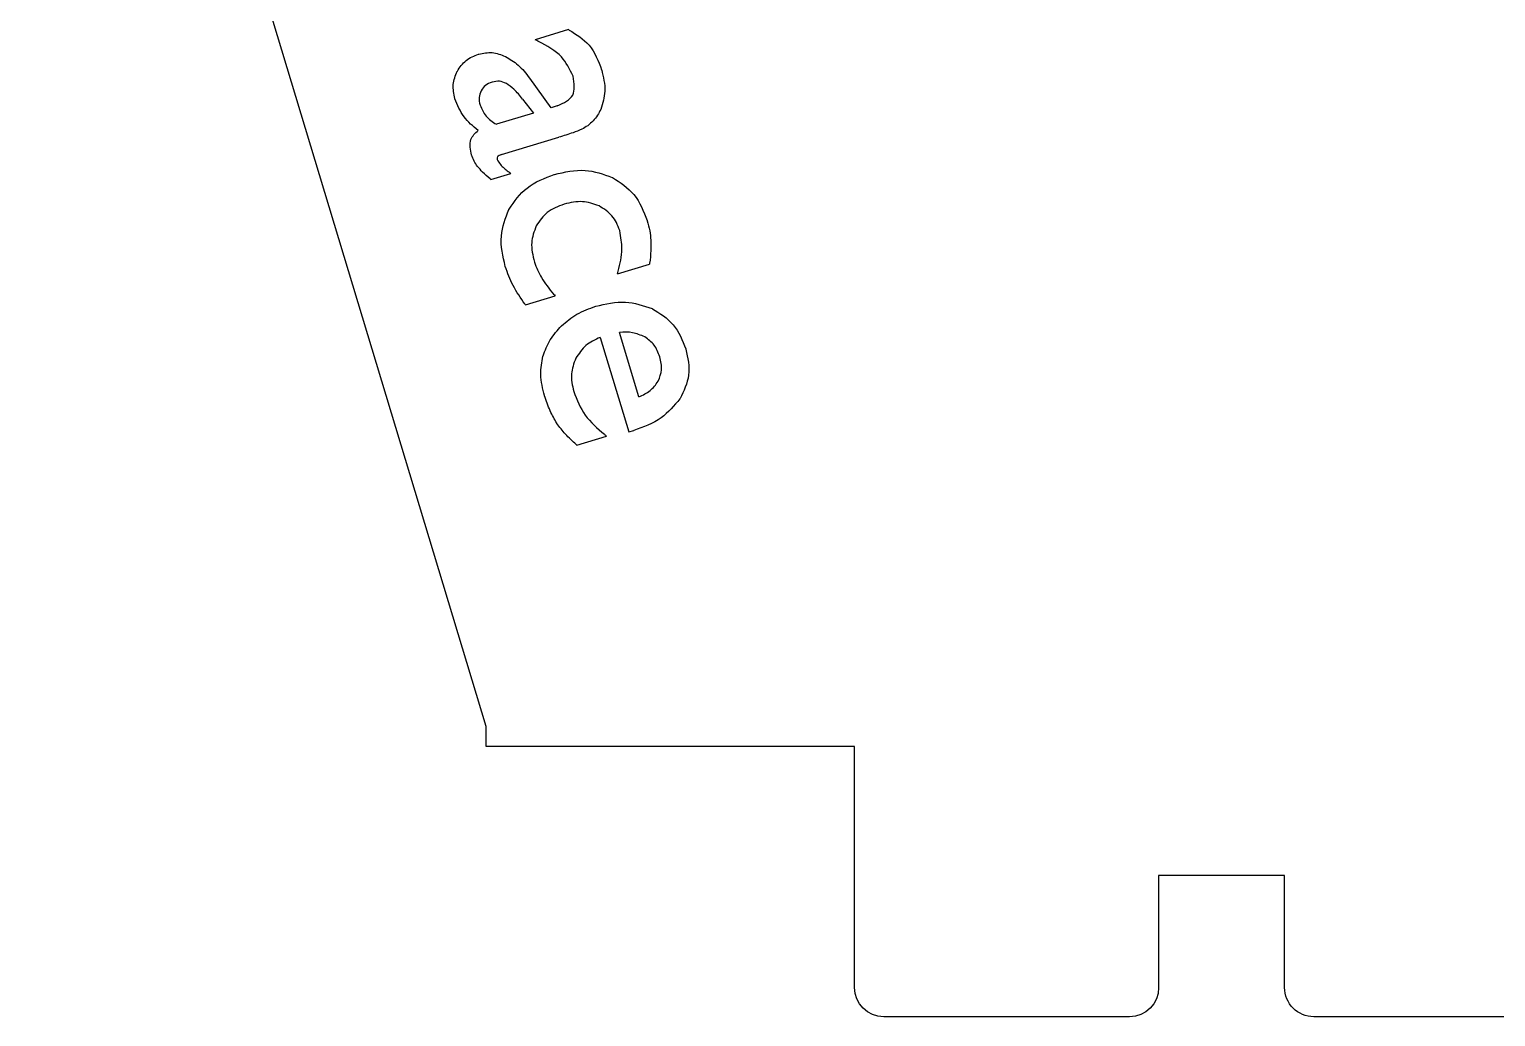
# Model space of a CAD drawing. Header units: millimetres. Extents: x 1 to 192, y -419 to -34.
# Drawn here: x 1.04 to 48.78, y -281.07 to -248.9 of the extents above; entities that cross this region are included whole.
import ezdxf

# ---------------------------------------------------------------- set-up
doc = ezdxf.new("R2010")
doc.units = ezdxf.units.MM
doc.layers.add('INSETS D 0.1', color=3, linetype='CONTINUOUS')
doc.layers.add('PERIMETER D 4.0', color=5, linetype='CONTINUOUS')

msp = doc.modelspace()

# ---------------------------------------------------------------- linework, layer by layer
at = {"layer": 'INSETS D 0.1'}
for p, q in [((18.59341124023515, -248.91578655460776), (17.506682565108292, -249.2438338531009)), ((18.022565908482257, -251.46124644769708), (17.325833372007523, -250.49331987427212)), ((17.09664778232785, -251.177665502688), (17.45123122509891, -251.63371341549603)), ((18.218701887321295, -251.4020395090489), (18.022565908482257, -251.46124644769708)), ((17.45123122509891, -251.63371341549603), (16.241080108107674, -251.99901785052518)), ((16.41065423365803, -252.98384705684188), (18.274863807831277, -252.42110384123487)), ((16.05836566324221, -253.7927659084665), (16.707324051230867, -253.59686692200683)), ((20.187522077069566, -256.8710492120929), (21.22823565157479, -256.55689234438915)), ((17.18944295687172, -257.88015542102437), (18.154609151524834, -257.58880379849006)), ((19.62397800427339, -258.94200639324856), (20.55372694549331, -262.0220038196378)), ((20.879611373106993, -260.87634559525947), (20.247105630067594, -258.78103150091766)), ((20.55372694549331, -262.0220038196378), (20.712445404264386, -261.97409198772175)), ((18.86363657717012, -262.44891543709036), (19.826202520276933, -262.1583487441477))]:
    msp.add_line(p, q, dxfattribs=at)
for points, knots in [([(18.59341124023514, -248.91578655460785), (18.599782569474645, -248.9196910998151), (18.60615389871416, -248.92359564502243), (18.61252522795368, -248.92750019022972), (18.84513570519696, -249.07005099712524), (19.08256366289886, -249.21448906511884), (19.257637695637634, -249.41912034861923), (19.45336544107557, -249.6478922523621), (19.56145631589098, -249.9405480114275), (19.668580192560206, -250.22740247533508), (19.668917713793398, -250.22830628385486), (19.669255235026583, -250.22921009237464), (19.669592756259785, -250.23011390089442)], [-0.0021789459155458915, -0.0021789459155458915, -0.0021789459155458915, -0.0021789459155458915, 0, 0, 0, 0.07955100580250454, 0.07955100580250454, 0.07955100580250454, 0.16848674783957018, 0.16848674783957018, 0.16848674783957018, 0.16876696269231647, 0.16876696269231647, 0.16876696269231647, 0.16876696269231647]), ([(15.666957486711766, -249.7105053904998), (15.668421867008579, -249.71021532508348), (15.669886247305907, -249.70992525966716), (15.67135062760322, -249.7096351942508), (15.810927151533846, -249.6819877842167), (15.954842597212007, -249.65277548420318), (16.100564492439613, -249.66477490678295), (16.25152725562852, -249.6772058869488), (16.393241390420062, -249.73294417868573), (16.530805045372443, -249.7862786216495), (16.532123958272177, -249.786789973902), (16.533442871171903, -249.7873013261545), (16.53476178407206, -249.78781267840716)], [-0.0004382623042519301, -0.0004382623042519301, -0.0004382623042519301, -0.0004382623042519301, 0, 0, 0, 0.04177270693101892, 0.04177270693101892, 0.04177270693101892, 0.08504776353343509, 0.08504776353343509, 0.08504776353343509, 0.08546266985740755, 0.08546266985740755, 0.08546266985740755, 0.08546266985740755]), ([(18.74104275034839, -250.43330013866805), (18.627832931314593, -250.20392329782382), (18.515472902239758, -249.97937391557159), (18.357121730227107, -249.80614801485555), (18.163636822559404, -249.59448808850524), (17.891443882923326, -249.44850594459814), (17.613760776993143, -249.3007936371683), (17.578068039698188, -249.2818070424792), (17.54237530240324, -249.26282044779003), (17.506682565108292, -249.24383385310085)], [0.0007559114378974385, 0.0007559114378974385, 0.0007559114378974385, 0.0007559114378974385, 0.07570834752232365, 0.07570834752232365, 0.07570834752232365, 0.16729065153019493, 0.16729065153019493, 0.16729065153019493, 0.17906242679491413, 0.17906242679491413, 0.17906242679491413, 0.17906242679491413]), ([(14.96807631102141, -250.26998462118573), (14.969034523187815, -250.26855813740198), (14.969992735354268, -250.26713165361815), (14.970950947520716, -250.26570516983435), (15.052797435652982, -250.1438608725373), (15.13669436852627, -250.01752758129723), (15.253449823382157, -249.9227056599832), (15.374400820298998, -249.8244763658858), (15.521107671302637, -249.7677831316513), (15.662788921252506, -249.71214245814093), (15.66417844307239, -249.71159676892697), (15.665567964892276, -249.711051079713), (15.666957486712448, -249.71050539049898)], [-0.0005029197877255709, -0.0005029197877255709, -0.0005029197877255709, -0.0005029197877255709, 0, 0, 0, 0.04295731141624677, 0.04295731141624677, 0.04295731141624677, 0.08745826982607466, 0.08745826982607466, 0.08745826982607466, 0.08789470762386804, 0.08789470762386804, 0.08789470762386804, 0.08789470762386804]), ([(16.534761784071122, -249.7878126784066), (16.535975650414926, -249.78853899849057), (16.537189516758858, -249.78926531857462), (16.538403383102786, -249.78999163865865), (16.67841838846841, -249.87376998128605), (16.821005515848604, -249.9587901815578), (16.94699131124422, -250.06735740408408), (17.09218567630255, -250.19247745346235), (17.20960163613672, -250.34393434177545), (17.32526039452845, -250.49258346140545), (17.325451387021204, -250.49282893236065), (17.325642379513972, -250.4930744033159), (17.325833372007523, -250.49331987427217)], [-0.00042068873271604887, -0.00042068873271604887, -0.00042068873271604887, -0.00042068873271604887, 0, 0, 0, 0.04852489358602251, 0.04852489358602251, 0.04852489358602251, 0.10444819106270883, 0.10444819106270883, 0.10444819106270883, 0.1045405397109181, 0.1045405397109181, 0.1045405397109181, 0.1045405397109181]), ([(14.892012043863605, -251.16303003577752), (14.891701074176865, -251.1615907790499), (14.891390104490124, -251.16015152232228), (14.891079134803384, -251.15871226559474), (14.858913674400808, -251.00984130725237), (14.824870638851234, -250.8562491844483), (14.839178599415435, -250.7009795577896), (14.852991314317261, -250.55108432455032), (14.910833664316119, -250.41083672723883), (14.966135344917436, -250.27476059118794), (14.966782333618788, -250.27316860118705), (14.96742932232014, -250.2715766111862), (14.968076311021504, -250.26998462118527)], [-0.00043071279370064967, -0.00043071279370064967, -0.00043071279370064967, -0.00043071279370064967, 0, 0, 0, 0.044551208370185905, 0.044551208370185905, 0.044551208370185905, 0.08756035261461097, 0.08756035261461097, 0.08756035261461097, 0.08806352774560731, 0.08806352774560731, 0.08806352774560731, 0.08806352774560731]), ([(16.103746712631757, -250.6254546657453), (16.021516397398617, -250.6570957263263), (15.944489798518633, -250.68803352277754), (15.887260360705671, -250.73427507629458), (15.833751387298081, -250.7775104836657), (15.789223116211106, -250.8408360789362), (15.743028402336034, -250.90878264878415)], [0.0003899238226845241, 0.0003899238226845241, 0.0003899238226845241, 0.0003899238226845241, 0.026180675285918935, 0.026180675285918935, 0.026180675285918935, 0.05029477961660148, 0.05029477961660148, 0.05029477961660148, 0.05029477961660148]), ([(16.566328051109757, -250.67022049407174), (16.488170133274828, -250.63671167995432), (16.414035740073704, -250.60629263335642), (16.343318369396126, -250.5990309333798), (16.270542750041862, -250.59155787961242), (16.18949647121187, -250.6073984283189), (16.103746712631754, -250.62545466574522)], [0.0005185748640577428, 0.0005185748640577428, 0.0005185748640577428, 0.0005185748640577428, 0.025444662215721968, 0.025444662215721968, 0.025444662215721968, 0.05109623024935047, 0.05109623024935047, 0.05109623024935047, 0.05109623024935047]), ([(18.218701887321284, -251.40203950904888), (18.438507922929237, -251.2998780676635), (18.646636429770826, -251.1970897645956), (18.726556681377506, -251.04805593226), (18.806016914986262, -250.89987993312434), (18.777328435875845, -250.67142259733234), (18.741042750348306, -250.43330013866805)], [0.0003178675940227521, 0.0003178675940227521, 0.0003178675940227521, 0.0003178675940227521, 0.06538373957060768, 0.06538373957060768, 0.06538373957060768, 0.13007509480633775, 0.13007509480633775, 0.13007509480633775, 0.13007509480633775]), ([(19.66959275625929, -250.23011390089496), (19.66982373593053, -250.23105061793203), (19.67005471560181, -250.23198733496935), (19.670285695273094, -250.2329240520066), (19.72540429649922, -250.45645252337835), (19.78236652993824, -250.68441297737064), (19.771973386115327, -250.91553800164078), (19.762781528986487, -251.11994854749577), (19.701309207961202, -251.31779692311525), (19.64160797615594, -251.51184204543245), (19.641206834181453, -251.51314586515528), (19.640805692206975, -251.5144496848781), (19.640404550232507, -251.5157535046009)], [-0.00028323321096134825, -0.00028323321096134825, -0.00028323321096134825, -0.00028323321096134825, 0, 0, 0, 0.06758784581612898, 0.06758784581612898, 0.06758784581612898, 0.12736358191420927, 0.12736358191420927, 0.12736358191420927, 0.1277652244947636, 0.1277652244947636, 0.1277652244947636, 0.1277652244947636]), ([(15.743028402336016, -250.90878264878415), (15.712993473576699, -250.98575086540512), (15.685740610939014, -251.05881865437854), (15.679834996375629, -251.1281879611929), (15.673475724844778, -251.20288607316834), (15.690862561378918, -251.28523829929807), (15.710571664516351, -251.37222553467888)], [0.0005518578125367541, 0.0005518578125367541, 0.0005518578125367541, 0.0005518578125367541, 0.024823811912838764, 0.024823811912838764, 0.024823811912838764, 0.050960286796424184, 0.050960286796424184, 0.050960286796424184, 0.050960286796424184]), ([(17.09664778232785, -251.177665502688), (17.004794997286112, -251.063609513083), (16.914440881722793, -250.95175634794987), (16.810758753482208, -250.8583081556868), (16.73612541066898, -250.79104149086442), (16.65208799092103, -250.73105453678443), (16.56632805110976, -250.67022049407174)], [0, 0, 0, 0, 0.043658043856969364, 0.043658043856969364, 0.043658043856969364, 0.07508434469612758, 0.07508434469612758, 0.07508434469612758, 0.07508434469612758]), ([(15.647574032083565, -252.19842139860748), (15.48192656345046, -252.0639159430051), (15.316622822102808, -251.9249660718668), (15.190140546430353, -251.7522326567935), (15.06027211665913, -251.57487486286294), (14.976462732307112, -251.36904663408336), (14.893687526847994, -251.1671173595334), (14.893129032519738, -251.16575491828158), (14.892570538191485, -251.16439247702976), (14.892012043863257, -251.163030035778)], [0.0057839329878460605, 0.0057839329878460605, 0.0057839329878460605, 0.0057839329878460605, 0.06848728313310633, 0.06848728313310633, 0.06848728313310633, 0.13286931280063174, 0.13286931280063174, 0.13286931280063174, 0.1333037061459727, 0.1333037061459727, 0.1333037061459727, 0.1333037061459727]), ([(15.710571664516262, -251.3722255346789), (15.76813884385344, -251.50387760620833), (15.824860906525997, -251.63090832862076), (15.906656975263227, -251.7299739592873), (15.992893065170314, -251.8344170305101), (16.114087364029363, -251.91644119021532), (16.241080108107674, -251.9990178505252)], [0.00046440089812602484, 0.00046440089812602484, 0.00046440089812602484, 0.00046440089812602484, 0.042652942577050504, 0.042652942577050504, 0.042652942577050504, 0.08713154563754837, 0.08713154563754837, 0.08713154563754837, 0.08713154563754837]), ([(19.640404550232923, -251.5157535046005), (19.639796737216205, -251.51697474335384), (19.639188924199498, -251.5181959821072), (19.63858111118279, -251.51941722086053), (19.608291960441008, -251.58027522105908), (19.577198904532466, -251.64304348686247), (19.5375852504353, -251.70267411816303), (19.493600581712403, -251.7688844596039), (19.441888669309265, -251.82704590555926), (19.391823121446613, -251.88359199465455), (19.391470527303362, -251.88399022898312), (19.391117933160096, -251.8843884633117), (19.390765339016966, -251.88478669764024)], [-0.00040740368038912414, -0.00040740368038912414, -0.00040740368038912414, -0.00040740368038912414, 0, 0, 0, 0.02030215074156973, 0.02030215074156973, 0.02030215074156973, 0.042844463362869886, 0.042844463362869886, 0.042844463362869886, 0.043003220986531594, 0.043003220986531594, 0.043003220986531594, 0.043003220986531594]), ([(19.390765339021517, -251.88478669764535), (19.390388069879997, -251.8851616393481), (19.390010800738086, -251.88553658105127), (19.389633531596196, -251.88591152275444), (19.33525774821956, -251.9399518524953), (19.279315111055645, -251.99579469204508), (19.214524798185238, -252.0439358545849), (19.15397561933739, -252.08892572624055), (19.089287003846454, -252.12452323499622), (19.026617475784974, -252.15917807872927), (19.025750174968298, -252.15965767663278), (19.024882874151636, -252.16013727453628), (19.024015573335724, -252.16061687243928)], [-0.0001586862747644782, -0.0001586862747644782, -0.0001586862747644782, -0.0001586862747644782, 0, 0, 0, 0.022871445187830394, 0.022871445187830394, 0.022871445187830394, 0.0442457396437995, 0.0442457396437995, 0.0442457396437995, 0.044541544377138864, 0.044541544377138864, 0.044541544377138864, 0.044541544377138864]), ([(15.436577534591642, -253.00111114544882), (15.436364542424709, -253.00015899740416), (15.43615155025778, -252.9992068493595), (15.435938558090847, -252.9982547013148), (15.398157889230571, -252.82936215235196), (15.354936204836013, -252.6520601326517), (15.413636471831119, -252.49330835260855), (15.457378537135206, -252.37501024111333), (15.551877505861103, -252.28424234848518), (15.64757403208359, -252.19842139860748)], [-0.0002690850413694665, -0.0002690850413694665, -0.0002690850413694665, -0.0002690850413694665, 0, 0, 0, 0.04773045408072951, 0.04773045408072951, 0.04773045408072951, 0.08329807150855685, 0.08329807150855685, 0.08329807150855685, 0.08329807150855685]), ([(19.02401557333568, -252.16061687244144), (19.02309754748164, -252.16099030705035), (19.022179521627393, -252.1613637416594), (19.021261495773146, -252.16173717626842), (18.928422271704882, -252.1995023210962), (18.835019240009025, -252.2375090405278), (18.739788427435915, -252.2722183571435), (18.5860410298644, -252.3282555467564), (18.429973303124562, -252.3748073064135), (18.274863807831277, -252.4211038412348)], [-0.0002971822700255836, -0.0002971822700255836, -0.0002971822700255836, -0.0002971822700255836, 0, 0, 0, 0.030053806467789632, 0.030053806467789632, 0.030053806467789632, 0.0785748093521622, 0.0785748093521622, 0.0785748093521622, 0.0785748093521622]), ([(15.627583937215936, -253.37185941677777), (15.627082824470676, -253.37115016687764), (15.626581711725233, -253.3704409169772), (15.626080598979788, -253.36973166707676), (15.58765272577154, -253.31534277855863), (15.547766188258727, -253.25917071435188), (15.515369777094307, -253.19644753871344), (15.482646651582069, -253.13309180654522), (15.459790328446378, -253.0673597413804), (15.437545441322406, -253.0038735213276), (15.4372228057459, -253.00295272936793), (15.436900170169395, -253.00203193740828), (15.436577534592972, -253.00111114544882)], [-0.0002591398834026385, -0.0002591398834026385, -0.0002591398834026385, -0.0002591398834026385, 0, 0, 0, 0.01987216384558064, 0.01987216384558064, 0.01987216384558064, 0.03994473634190915, 0.03994473634190915, 0.03994473634190915, 0.04023586508368361, 0.04023586508368361, 0.04023586508368361, 0.04023586508368361]), ([(16.410654233658097, -252.9838470568421), (16.34648409607775, -253.0048887165755), (16.295726307781845, -253.02754929433513), (16.28199707457252, -253.05062524476395), (16.27279216192386, -253.06609676489506), (16.268274877612633, -253.10088150837973), (16.267690524077196, -253.14323786297854)], [5.2440992132374065e-05, 5.2440992132374065e-05, 5.2440992132374065e-05, 5.2440992132374065e-05, 0.0180087921015097, 0.0180087921015097, 0.0180087921015097, 0.030047821589193793, 0.030047821589193793, 0.030047821589193793, 0.030047821589193793]), ([(16.058365663242245, -253.7927659084665), (16.051437940860353, -253.78682835033874), (16.044510218478443, -253.780890792211), (16.037582496096537, -253.77495323408328), (15.955213300152826, -253.70435688771016), (15.871768352060476, -253.63291281597353), (15.793750949083584, -253.55406527381845), (15.735892944177907, -253.4955916345183), (15.68227450346755, -253.43431412157057), (15.629300267292525, -253.37381940540806), (15.628728157267842, -253.37316607586416), (15.628156047243158, -253.3725127463203), (15.627583937218908, -253.37185941677689)], [-0.002732619625764628, -0.002732619625764628, -0.002732619625764628, -0.002732619625764628, 0, 0, 0, 0.03249028598233665, 0.03249028598233665, 0.03249028598233665, 0.056585206526025694, 0.056585206526025694, 0.056585206526025694, 0.05684542633441363, 0.05684542633441363, 0.05684542633441363, 0.05684542633441363]), ([(16.26769052407721, -253.14323786297854), (16.30224455803768, -253.20264899334657), (16.33629698567867, -253.2597282428522), (16.375822524796764, -253.3090712709332), (16.4438665019035, -253.39401624443724), (16.53517983934219, -253.4647308557221), (16.62999423279286, -253.53750937577968), (16.655770838938864, -253.55729522452205), (16.681547445084867, -253.57708107326442), (16.707324051230867, -253.5968669220068)], [0.001368791808967664, 0.001368791808967664, 0.001368791808967664, 0.001368791808967664, 0.021916906017568013, 0.021916906017568013, 0.021916906017568013, 0.05729088051590199, 0.05729088051590199, 0.05729088051590199, 0.06690778545277462, 0.06690778545277462, 0.06690778545277462, 0.06690778545277462]), ([(18.131351120153436, -253.63491094132576), (18.13236256048797, -253.63467182176376), (18.133374000822137, -253.63443270220182), (18.134385441156287, -253.63419358263985), (18.462976455105522, -253.55650977207796), (18.79621641455641, -253.4768941749832), (19.12916542047904, -253.4998224201268), (19.43161017319367, -253.52065001627292), (19.723803076206746, -253.6254050728325), (20.012006158063713, -253.72802504761833), (20.013857858460263, -253.72868437938806), (20.01570955885682, -253.7293437111578), (20.01756125925342, -253.7300030429276)], [-0.00030437813022812256, -0.00030437813022812256, -0.00030437813022812256, -0.00030437813022812256, 0, 0, 0, 0.0988846450472488, 0.0988846450472488, 0.0988846450472488, 0.1887096377235742, 0.1887096377235742, 0.1887096377235742, 0.18928676192879457, 0.18928676192879457, 0.18928676192879457, 0.18928676192879457]), ([(16.65046716604956, -254.7658822281786), (16.65165808479879, -254.76419117673026), (16.652849003548003, -254.76250012528192), (16.654039922297216, -254.76080907383363), (16.828382738649424, -254.513250059174), (17.004809951321292, -254.2614426587008), (17.239310978090067, -254.07516518675206), (17.497277777705378, -253.87024751990353), (17.815440859007566, -253.75263522490667), (18.12842942816693, -253.63599971284754), (18.129403325495822, -253.63563678900672), (18.130377222824716, -253.6352738651659), (18.131351120153674, -253.63491094132507)], [-0.0006060655558741111, -0.0006060655558741111, -0.0006060655558741111, -0.0006060655558741111, 0, 0, 0, 0.08872408464044612, 0.08872408464044612, 0.08872408464044612, 0.18632650659513406, 0.18632650659513406, 0.18632650659513406, 0.18663020694524612, 0.18663020694524612, 0.18663020694524612, 0.18663020694524612]), ([(20.01756125925236, -253.7300030429276), (20.019208773824246, -253.73107505434155), (20.020856288395894, -253.73214706575538), (20.022503802967538, -253.73321907716922), (20.273662409853628, -253.89664397057822), (20.52942910163065, -254.0620669759465), (20.717947702935323, -254.29005172071254), (20.918729128813705, -254.532866497694), (21.034847294132263, -254.83650669386805), (21.14993708944769, -255.13485189381294), (21.150220777571413, -255.13558729341776), (21.15050446569514, -255.13632269302258), (21.150788153818855, -255.1370580926274)], [-0.000574514491351941, -0.000574514491351941, -0.000574514491351941, -0.000574514491351941, 0, 0, 0, 0.08758299426608478, 0.08758299426608478, 0.08758299426608478, 0.18086311808274508, 0.18086311808274508, 0.18086311808274508, 0.1810930469242532, 0.1810930469242532, 0.1810930469242532, 0.1810930469242532]), ([(16.532399845860336, -256.63127171754877), (16.53217981630984, -256.63033445860464), (16.531959786759344, -256.6293971996605), (16.531739757208847, -256.62845994071637), (16.45509285210923, -256.3019674437653), (16.376404959078343, -255.97064486949267), (16.40371507868874, -255.64092469085074), (16.42847949577252, -255.34193925463472), (16.539534634590495, -255.05477114795804), (16.648242836395475, -254.7716747958108), (16.648984279613593, -254.76974393993342), (16.64972572283171, -254.76781308405606), (16.650467166049843, -254.76588222817864)], [-0.000281392555785641, -0.000281392555785641, -0.000281392555785641, -0.000281392555785641, 0, 0, 0, 0.09802259955805848, 0.09802259955805848, 0.09802259955805848, 0.18690805937010144, 0.18690805937010144, 0.18690805937010144, 0.18751430177198686, 0.18751430177198686, 0.18751430177198686, 0.18751430177198686]), ([(18.45388147363935, -254.59980303567454), (18.24987798079607, -254.6760779308866), (18.051294240470625, -254.7516397339905), (17.898196146358526, -254.8748615863708), (17.75972093622209, -254.9863141292696), (17.650145236147516, -255.1434334439223), (17.53890903721288, -255.30527031164735)], [0.00031774919274380414, 0.00031774919274380414, 0.00031774919274380414, 0.00031774919274380414, 0.06391833424435085, 0.06391833424435085, 0.06391833424435085, 0.12144422593424098, 0.12144422593424098, 0.12144422593424098, 0.12144422593424098]), ([(19.58325192084252, -254.65655634934944), (19.401199281042988, -254.59280706664225), (19.223034148466752, -254.53157982403582), (19.04709740381047, -254.52008663830182), (18.85678990776316, -254.5076546736038), (18.6575877860434, -254.55266975424354), (18.45388147363934, -254.5998030356745)], [0.0005290373808159498, 0.0005290373808159498, 0.0005290373808159498, 0.0005290373808159498, 0.05721545063293225, 0.05721545063293225, 0.05721545063293225, 0.11853208683071846, 0.11853208683071846, 0.11853208683071846, 0.11853208683071846]), ([(20.259988371870207, -255.46395106713933), (20.18830549618359, -255.28458219248688), (20.117298834030713, -255.11074360853073), (20.005770625014314, -254.97937073352637), (19.89739410556665, -254.85171034098204), (19.742913002298035, -254.7549095175181), (19.583251920842486, -254.65655634934944)], [0.0004893817609906551, 0.0004893817609906551, 0.0004893817609906551, 0.0004893817609906551, 0.05683105050793654, 0.05683105050793654, 0.05683105050793654, 0.11158055301065448, 0.11158055301065448, 0.11158055301065448, 0.11158055301065448]), ([(17.538909037212697, -255.30527031164723), (17.470627616752516, -255.49151082180583), (17.40506037844586, -255.67385190273046), (17.391605388883917, -255.85424126401597), (17.37651819484465, -256.0565133864733), (17.426033731673552, -256.2688172127673), (17.477905797423837, -256.4858597438049)], [0.0006163593318400362, 0.0006163593318400362, 0.0006163593318400362, 0.0006163593318400362, 0.058845440366734614, 0.058845440366734614, 0.058845440366734614, 0.12413820334194377, 0.12413820334194377, 0.12413820334194377, 0.12413820334194377]), ([(21.15078815381734, -255.1370580926283), (21.151001172136272, -255.13781698307298), (21.151214190455182, -255.13857587351754), (21.151427208774088, -255.1393347639621), (21.18177233852546, -255.2474410954997), (21.212599154250547, -255.35700140185966), (21.23337215588917, -255.4700200280236), (21.252147340342553, -255.57216923061887), (21.26222649463908, -255.67451555573308), (21.27222705722044, -255.7754810820507), (21.272295750353784, -255.77617460687054), (21.272364443487124, -255.77686813169038), (21.272433136620457, -255.77756165651007)], [-0.00023593383347395578, -0.00023593383347395578, -0.00023593383347395578, -0.00023593383347395578, 0, 0, 0, 0.03360951690226081, 0.03360951690226081, 0.03360951690226081, 0.06398668098313928, 0.06398668098313928, 0.06398668098313928, 0.06419533950267908, 0.06419533950267908, 0.06419533950267908, 0.06419533950267908]), ([(20.18752207706953, -256.871049212093), (20.194551364675025, -256.84263187598737), (20.20158065228052, -256.8142145398818), (20.20860993988601, -256.78579720377616), (20.268630362999946, -256.5431523395232), (20.327295948991907, -256.3040942456322), (20.330453808039422, -256.0677449076727), (20.333090088053098, -255.87043304969083), (20.297130882184927, -255.66870709278106), (20.259988371870385, -255.46395106713925)], [-0.008663448320632094, -0.008663448320632094, -0.008663448320632094, -0.008663448320632094, 0, 0, 0, 0.07397390219512501, 0.07397390219512501, 0.07397390219512501, 0.13572964143389632, 0.13572964143389632, 0.13572964143389632, 0.13572964143389632]), ([(21.272433136619902, -255.77756165651022), (21.272443691552994, -255.77825849509222), (21.27245424648609, -255.77895533367416), (21.272464801419183, -255.77965217225614), (21.27412742767352, -255.88941905672496), (21.275834594541134, -256.0001746833822), (21.27089707110908, -256.1116026672822), (21.264730095497892, -256.2507764187734), (21.248321550046505, -256.3881970405948), (21.232104994907605, -256.5243949159106), (21.230815213796667, -256.5352273920701), (21.22952543268573, -256.54605986822963), (21.228235651574792, -256.5568923443892)], [-0.00020885015489697405, -0.00020885015489697405, -0.00020885015489697405, -0.00020885015489697405, 0, 0, 0, 0.03289833745880362, 0.03289833745880362, 0.03289833745880362, 0.0739884198753645, 0.0739884198753645, 0.0739884198753645, 0.07725651298723812, 0.07725651298723812, 0.07725651298723812, 0.07725651298723812]), ([(17.189442956871666, -257.8801554210242), (17.182515543016812, -257.8703254388877), (17.17558812916195, -257.86049545675104), (17.16866071530709, -257.85066547461446), (17.033271805233596, -257.65854896542334), (16.896432759852736, -257.46465347575065), (16.78756423308776, -257.2535712462424), (16.684636331546507, -257.0540071336239), (16.608708734876952, -256.8429564878758), (16.53337930483762, -256.6339887869709), (16.53305281851141, -256.6330830971638), (16.532726332185206, -256.63217740735666), (16.532399845858986, -256.63127171754957)], [-0.0035891916169339382, -0.0035891916169339382, -0.0035891916169339382, -0.0035891916169339382, 0, 0, 0, 0.0701469193616113, 0.0701469193616113, 0.0701469193616113, 0.13646613414313108, 0.13646613414313108, 0.13646613414313108, 0.13675356917057988, 0.13675356917057988, 0.13675356917057988, 0.13675356917057988]), ([(17.47790579742376, -256.4858597438049), (17.54809532764147, -256.6611692694703), (17.617725677158795, -256.83418170827395), (17.70853229707069, -256.991916256094), (17.81791113442831, -257.1819114510305), (17.961248605381755, -257.35535131341544), (18.106571836133625, -257.53080628618426), (18.12258427459736, -257.55013879028616), (18.138596713061098, -257.5694712943881), (18.154609151524834, -257.58880379849006)], [0.0003640454855954147, 0.0003640454855954147, 0.0003640454855954147, 0.0003640454855954147, 0.05668577485014999, 0.05668577485014999, 0.05668577485014999, 0.12452670188655487, 0.12452670188655487, 0.12452670188655487, 0.13200175363067754, 0.13200175363067754, 0.13200175363067754, 0.13200175363067754]), ([(19.479639816661695, -257.9273801481578), (19.48048773546275, -257.92717911877594), (19.481335654263724, -257.9269780893941), (19.482183573064685, -257.9267770600122), (19.80074211484698, -257.85125140040657), (20.12383004191575, -257.77386614870017), (20.447568392626643, -257.79331374202025), (20.74245199183052, -257.81102797421266), (21.028156453632135, -257.9085009662791), (21.309926290530314, -258.00396709238487), (21.311711682854405, -258.0045719991791), (21.31349707517849, -258.0051769059735), (21.315282467502538, -258.0057818127677)], [-0.0002555263646260077, -0.0002555263646260077, -0.0002555263646260077, -0.0002555263646260077, 0, 0, 0, 0.09599988348244093, 0.09599988348244093, 0.09599988348244093, 0.18344331149241405, 0.18344331149241405, 0.18344331149241405, 0.183997383663088, 0.183997383663088, 0.183997383663088, 0.183997383663088]), ([(18.364494530759856, -258.5638313827103), (18.36531721893188, -258.5631318017633), (18.36613990710377, -258.5624322208164), (18.36696259527564, -258.5617326398695), (18.523259147128282, -258.42882433575426), (18.681608147390158, -258.2938186965649), (18.861054673822444, -258.18912336849525), (19.055067804579767, -258.07592937818345), (19.267666858189965, -258.0017107203316), (19.477172823971664, -257.9282452253848), (19.47799515486878, -257.9279568663104), (19.478817485765912, -257.92766850723604), (19.47963981666272, -257.9273801481618)], [-0.00032109714226893026, -0.00032109714226893026, -0.00032109714226893026, -0.00032109714226893026, 0, 0, 0, 0.061002914420729325, 0.061002914420729325, 0.061002914420729325, 0.1269577514821929, 0.1269577514821929, 0.1269577514821929, 0.1272166305080444, 0.1272166305080444, 0.1272166305080444, 0.1272166305080444]), ([(21.315282467502126, -258.0057818127692), (21.316887649159394, -258.0067702103669), (21.318492830816528, -258.00775860796455), (21.320098012473668, -258.00874700556216), (21.565248925597974, -258.1596997482078), (21.815255400883192, -258.3125765645343), (21.999284597037814, -258.5292006585967), (22.190685551567555, -258.7545021827247), (22.302113732966454, -259.03863033946584), (22.41247374052, -259.3174020991529), (22.41298726463505, -259.3186992721449), (22.4135007887501, -259.31999644513684), (22.414014312865135, -259.3212936181288)], [-0.0005500249296245378, -0.0005500249296245378, -0.0005500249296245378, -0.0005500249296245378, 0, 0, 0, 0.08400240131145746, 0.08400240131145746, 0.08400240131145746, 0.1713697328532049, 0.1713697328532049, 0.1713697328532049, 0.17177626808828286, 0.17177626808828286, 0.17177626808828286, 0.17177626808828286]), ([(17.759261356182176, -259.54810322225023), (17.759797406713957, -259.5466971716116), (17.760333457245665, -259.5452911209731), (17.76086950777737, -259.5438850703346), (17.82795732071925, -259.3679149767654), (17.89585587644124, -259.189008082789), (17.995407149959515, -259.0256749884676), (18.09831171316012, -258.8568401746743), (18.231483331275825, -258.7104766549193), (18.362317943610883, -258.56623107698897), (18.363043472659868, -258.56543117889544), (18.363769001708853, -258.56463128080185), (18.364494530757845, -258.5638313827083)], [-0.0004471956376770434, -0.0004471956376770434, -0.0004471956376770434, -0.0004471956376770434, 0, 0, 0, 0.05596744245942384, 0.05596744245942384, 0.05596744245942384, 0.11382009482840263, 0.11382009482840263, 0.11382009482840263, 0.11414091039169476, 0.11414091039169476, 0.11414091039169476, 0.11414091039169476]), ([(19.62397800427339, -258.94200639324856), (19.45304103024365, -259.0166404259089), (19.28902545869159, -259.0936389429801), (19.159858994268653, -259.2045142891685), (19.031065005401974, -259.3150699056466), (18.929429359378325, -259.46586556477814), (18.82622687911671, -259.6210848410901)], [0.00549727343875909, 0.00549727343875909, 0.00549727343875909, 0.00549727343875909, 0.06040371976405774, 0.06040371976405774, 0.06040371976405774, 0.11515183312554765, 0.11515183312554765, 0.11515183312554765, 0.11515183312554765]), ([(21.07491960314936, -258.9264110033502), (20.94016427310901, -258.86855147093604), (20.808483466483718, -258.81291064075737), (20.675542295839993, -258.7886171421583), (20.540083444109356, -258.76386356575443), (20.395569165072356, -258.77014965799594), (20.247105630067594, -258.7810315009176)], [0.0005621160477356793, 0.0005621160477356793, 0.0005621160477356793, 0.0005621160477356793, 0.04393785906832068, 0.04393785906832068, 0.04393785906832068, 0.08813506535197227, 0.08813506535197227, 0.08813506535197227, 0.08813506535197227]), ([(21.564436954767263, -259.5778556566058), (21.510620699011817, -259.4351611505528), (21.45753648388024, -259.29748766834956), (21.374206648473933, -259.1900918904386), (21.29722457246762, -259.0908771266318), (21.188259188444988, -259.0095347679192), (21.074919603149397, -258.92641100335015)], [0.0003215697678000589, 0.0003215697678000589, 0.0003215697678000589, 0.0003215697678000589, 0.04500755521598734, 0.04500755521598734, 0.04500755521598734, 0.08628952717016773, 0.08628952717016773, 0.08628952717016773, 0.08628952717016773]), ([(17.81329319904256, -260.83981086844165), (17.813172784551284, -260.8393523898202), (17.81305237006011, -260.8388939111993), (17.81293195556894, -260.8384354325784), (17.753679691713685, -260.6128322185959), (17.69295038509917, -260.38353605432866), (17.688451605167728, -260.1481892556296), (17.68460478750386, -259.94694886686483), (17.722003703704683, -259.7481322674584), (17.758434732966602, -259.5525412005315), (17.758710274038418, -259.5510618744375), (17.758985815110236, -259.5495825483435), (17.759261356182037, -259.54810322224955)], [-0.00014012915852325817, -0.00014012915852325817, -0.00014012915852325817, -0.00014012915852325817, 0, 0, 0, 0.06895324469041578, 0.06895324469041578, 0.06895324469041578, 0.12791379926259622, 0.12791379926259622, 0.12791379926259622, 0.12835973929588074, 0.12835973929588074, 0.12835973929588074, 0.12835973929588074]), ([(18.8262268791167, -259.6210848410901), (18.76151402169635, -259.7945333777653), (18.699534282899812, -259.96403981669334), (18.68666735212084, -260.1316220084633), (18.672744907276208, -260.31295148492796), (18.715414018739345, -260.50398459546153), (18.760333315186827, -260.69966187931254)], [0.0005639033443787321, 0.0005639033443787321, 0.0005639033443787321, 0.0005639033443787321, 0.05489721398149357, 0.05489721398149357, 0.05489721398149357, 0.11368765387470987, 0.11368765387470987, 0.11368765387470987, 0.11368765387470987]), ([(21.51145738644605, -260.3679241514879), (21.561368820295442, -260.241729304609), (21.608346460186212, -260.11947517477705), (21.618926215874783, -259.9998518090984), (21.630660535251558, -259.8671740026237), (21.598733121637007, -259.72493928959534), (21.564436954767302, -259.5778556566057)], [0.0006290613886093671, 0.0006290613886093671, 0.0006290613886093671, 0.0006290613886093671, 0.04042079815449502, 0.04042079815449502, 0.04042079815449502, 0.0845549881596548, 0.0845549881596548, 0.0845549881596548, 0.0845549881596548]), ([(22.414014312864822, -259.3212936181286), (22.414305035973626, -259.3226581124889), (22.414595759082424, -259.32402260684916), (22.414886482191218, -259.3253871012093), (22.474736831234484, -259.60629171888195), (22.53680024917188, -259.8924486640143), (22.499772356348235, -260.1730261886406), (22.46450833659776, -260.4402380285659), (22.341040071290344, -260.68971085766213), (22.220780913870684, -260.9348552613958), (22.21989146177433, -260.9366683807332), (22.21900200967798, -260.93848150007057), (22.218112557581588, -260.940294619408)], [-0.00040557036770520576, -0.00040557036770520576, -0.00040557036770520576, -0.00040557036770520576, 0, 0, 0, 0.08349363134309676, 0.08349363134309676, 0.08349363134309676, 0.16300993216919582, 0.16300993216919582, 0.16300993216919582, 0.16359804489160212, 0.16359804489160212, 0.16359804489160212, 0.16359804489160212]), ([(20.879611373106993, -260.87634559525947), (21.015119259164038, -260.8182490172105), (21.144365927125342, -260.75796428551484), (21.247872844832365, -260.67251647399945), (21.346449405156175, -260.59113880830347), (21.428156861191255, -260.4814720545275), (21.511457386445947, -260.36792415148784)], [0.005473467851622677, 0.005473467851622677, 0.005473467851622677, 0.005473467851622677, 0.04907492864473988, 0.04907492864473988, 0.04907492864473988, 0.09059951584426293, 0.09059951584426293, 0.09059951584426293, 0.09059951584426293]), ([(18.212340661420917, -261.74131390691275), (18.21191792948188, -261.74058244545455), (18.211495197542796, -261.73985098399623), (18.21107246560371, -261.7391195225379), (18.134892178070213, -261.60730326012236), (18.057823062822646, -261.474111907652), (17.9939293553268, -261.33318635623806), (17.921205594101068, -261.17278501855867), (17.86723136321076, -261.0060714972119), (17.813732034815214, -260.8411635491414), (17.813585756220288, -260.8407126555758), (17.81343947762536, -260.84026176201024), (17.81329319903046, -260.8398108684448)], [-0.00025273150610950355, -0.00025273150610950355, -0.00025273150610950355, -0.00025273150610950355, 0, 0, 0, 0.045544604095680945, 0.045544604095680945, 0.045544604095680945, 0.09738343209905295, 0.09738343209905295, 0.09738343209905295, 0.09752517053111756, 0.09752517053111756, 0.09752517053111756, 0.09752517053111756]), ([(18.760333315186802, -260.69966187931254), (18.868410043531142, -260.9735332552018), (18.975752666093836, -261.24342734570786), (19.135935280409928, -261.4705282785053), (19.300998241738107, -261.7045483851691), (19.52745419458917, -261.9006115950862), (19.75731360886929, -262.0989166733996), (19.7802765793385, -262.118727363649), (19.803239549807714, -262.13853805389834), (19.826202520276933, -262.15834874414776)], [0.00037029948808500035, 0.00037029948808500035, 0.00037029948808500035, 0.00037029948808500035, 0.08731374846600531, 0.08731374846600531, 0.08731374846600531, 0.1769061378626512, 0.1769061378626512, 0.1769061378626512, 0.18585642340316044, 0.18585642340316044, 0.18585642340316044, 0.18585642340316044]), ([(22.218112557582018, -260.9402946194086), (22.216815805621927, -260.9418428316438), (22.215519053661758, -260.94339104387905), (22.214222301701586, -260.94493925611425), (22.02897192756213, -261.1661125449452), (21.84152945900678, -261.3907594340146), (21.608608018702245, -261.55890069358264), (21.342169370630035, -261.7512373450558), (21.025537516949342, -261.8629143238381), (20.71357735353418, -261.97369003739993), (20.71320003711034, -261.97382402084077), (20.7128227206865, -261.97395800428154), (20.712445404264383, -261.97409198772175)], [-0.0005950129977289336, -0.0005950129977289336, -0.0005950129977289336, -0.0005950129977289336, 0, 0, 0, 0.08500190000302826, 0.08500190000302826, 0.08500190000302826, 0.1822355049934712, 0.1822355049934712, 0.1822355049934712, 0.1823531092276532, 0.1823531092276532, 0.1823531092276532, 0.1823531092276532]), ([(18.86363657717012, -262.44891543709036), (18.8566899266628, -262.4428579355468), (18.849743276155458, -262.4368004340031), (18.84279662564812, -262.43074293245945), (18.72164889214114, -262.3251017199131), (18.598932453376197, -262.2182505508141), (18.48921708087544, -262.09683571934653), (18.388128967149857, -261.9849681112655), (18.30048491845887, -261.86340101925856), (18.21382425247361, -261.74336880365894), (18.213329722123774, -261.7426838380763), (18.212835191773934, -261.7419988724936), (18.21234066142405, -261.7413139069108)], [-0.0027545606466637777, -0.0027545606466637777, -0.0027545606466637777, -0.0027545606466637777, 0, 0, 0, 0.048038803564106614, 0.048038803564106614, 0.048038803564106614, 0.09230016755752256, 0.09230016755752256, 0.09230016755752256, 0.09255274567438226, 0.09255274567438226, 0.09255274567438226, 0.09255274567438226])]:
    msp.add_open_spline(points, degree=3, knots=knots, dxfattribs=at)
at = {"layer": 'PERIMETER D 4.0'}
msp.add_lwpolyline([(153.85471941226183, -281.0716285729042), (92.8547194122618, -281.07162857290416, -0.41421356237311696), (91.90471941226184, -280.1216285729042), (91.90471941226184, -276.47162857290425), (87.80471941226182, -276.47162857290425), (87.80471941226185, -280.1216285729042, -0.414213562373106), (86.85471941226183, -281.0716285729042), (42.85471941226183, -281.0716285729042, -0.4142135623731005), (41.90471941226183, -280.1216285729042), (41.904719412261784, -276.4716285729042), (37.804719412261846, -276.4716285729042), (37.80471941226186, -280.1216285729042, -0.4142135623730745), (36.85471941226184, -281.0716285729043), (28.85471941226183, -281.0716285729042, -0.4142135623730745), (27.904719412261834, -280.1216285729042), (27.904719412261834, -272.2716285729042), (15.904719412261832, -272.2716285729042), (15.904719412261827, -271.6142464094588), (1.3747238164820563, -223.48044699719125, -0.5029329600249469), (8.985521231674344, -213.23300000000006), (45.88147439019033, -213.23300000000006, -0.09628904819753639), (50.358023181510475, -214.10315293792695), (192.00351099866438, -271.33164478727144)], format="xyb", dxfattribs=at)

doc.saveas('drawing.dxf')
